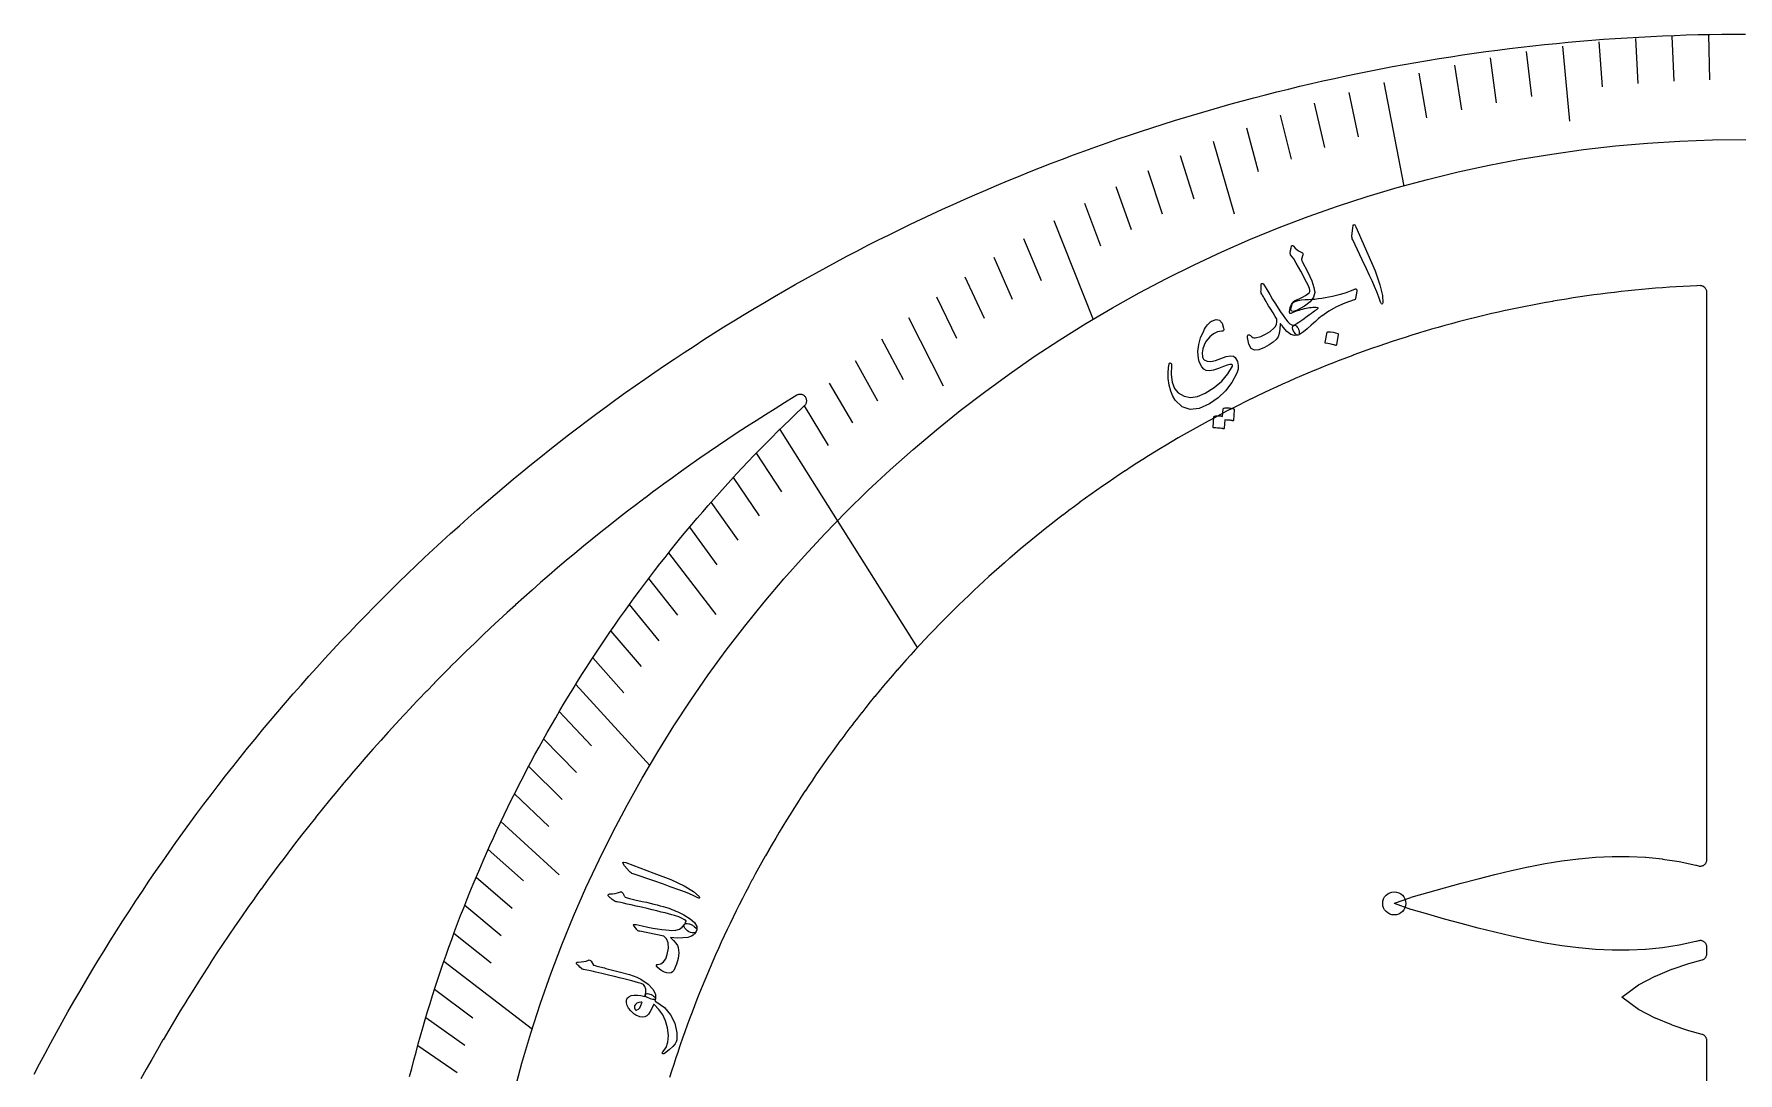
# Model space of a CAD drawing. Header units: millimetres. Extents: x -74 to 74, y -74 to 74.
# Drawn here: x -65.9 to -0.3, y 34.2 to 74.2 of the extents above; entities that cross this region are included whole.
import ezdxf

# ---------------------------------------------------------------- set-up
doc = ezdxf.new("R2010")
doc.units = ezdxf.units.MM
for name, color, linetype in [('CUT_INNER', 6, 'Continuous'), ('CUT_OUTER', 1, 'Continuous'), ('ENGRAVE', 7, 'Continuous'), ('ENGRAVE_FINE', 8, 'Continuous'), ('TEXT', 5, 'Continuous')]:
    doc.layers.add(name, color=color, linetype=linetype)

msp = doc.modelspace()

# ---------------------------------------------------------------- linework, layer by layer
at = {"layer": 'CUT_INNER'}
for points in [[(-1.485, 19.7457), (-1.485, 35.4904), (-1.4863, 35.5154), (-1.49, 35.5402), (-1.4962, 35.5644), (-1.5048, 35.5879), (-1.5157, 35.6105), (-1.5288, 35.6318), (-1.544, 35.6517), (-1.5611, 35.67), (-1.5799, 35.6865), (-1.6003, 35.701), (-1.6221, 35.7134), (-1.6449, 35.7236), (-1.6687, 35.7314), (-2.1755, 35.8708), (-2.1826, 35.873), (-2.8209, 36.0903), (-2.8284, 36.0931), (-3.4659, 36.3569), (-3.4747, 36.3609), (-4.1114, 36.6841), (-4.1159, 36.6866), (-4.1202, 36.6896), (-4.7567, 37.1607), (-4.7612, 37.1643), (-4.7567, 37.168), (-4.1202, 37.6391), (-4.1159, 37.642), (-4.1114, 37.6446), (-3.4747, 37.9678), (-3.4659, 37.9718), (-2.8284, 38.2356), (-2.8209, 38.2384), (-2.1826, 38.4557), (-2.1755, 38.4579), (-1.6687, 38.5972), (-1.6449, 38.6051), (-1.6221, 38.6153), (-1.6003, 38.6277), (-1.5799, 38.6422), (-1.5611, 38.6587), (-1.544, 38.677), (-1.5288, 38.6969), (-1.5157, 38.7182), (-1.5048, 38.7408), (-1.4962, 38.7643), (-1.49, 38.7885), (-1.4863, 38.8133), (-1.485, 38.8383), (-1.485, 39.0915), (-1.4862, 39.1157), (-1.4897, 39.1396), (-1.4955, 39.1631), (-1.5035, 39.1859), (-1.5137, 39.2078), (-1.526, 39.2287), (-1.5402, 39.2482), (-1.5563, 39.2663), (-1.574, 39.2828), (-1.5933, 39.2974), (-1.6138, 39.3102), (-1.6355, 39.3209), (-1.6582, 39.3294), (-1.6815, 39.3357), (-1.7054, 39.3397), (-1.7295, 39.3414), (-1.7537, 39.3408), (-1.7777, 39.3378), (-1.8013, 39.3325), (-1.8976, 39.3061), (-1.9046, 39.3043), (-2.5433, 39.1676), (-2.5502, 39.1663), (-3.189, 39.0666), (-3.1957, 39.0657), (-3.8348, 39.0011), (-3.8413, 39.0007), (-4.4806, 38.9696), (-4.4868, 38.9694), (-5.1265, 38.9699), (-5.1322, 38.9701), (-5.7723, 39), (-5.7776, 39.0004), (-6.4183, 39.0575), (-6.423, 39.0581), (-7.0642, 39.1399), (-7.0683, 39.1405), (-7.7102, 39.2443), (-7.7137, 39.2449), (-8.3561, 39.3678), (-8.3591, 39.3684), (-9.0021, 39.5076), (-9.0044, 39.5081), (-9.648, 39.6606), (-9.6498, 39.661), (-10.2939, 39.824), (-10.2952, 39.8244), (-10.9392, 39.9951), (-11.585, 40.172), (-12.2309, 40.3538), (-12.2321, 40.3542), (-12.8736, 40.5421), (-12.8807, 40.5444), (-13.5168, 40.773), (-13.522, 40.7752), (-13.5168, 40.7774), (-12.8807, 41.006), (-12.8736, 41.0083), (-12.2321, 41.1962), (-12.2309, 41.1966), (-11.5867, 41.3779), (-10.9412, 41.5548), (-10.2952, 41.7261), (-10.2939, 41.7264), (-9.6498, 41.8894), (-9.648, 41.8898), (-9.0044, 42.0423), (-9.0021, 42.0428), (-8.3591, 42.182), (-8.3561, 42.1826), (-7.7137, 42.3055), (-7.7102, 42.3062), (-7.0683, 42.4099), (-7.0642, 42.4105), (-6.423, 42.4924), (-6.4183, 42.4929), (-5.7776, 42.55), (-5.7723, 42.5504), (-5.1322, 42.5804), (-5.1265, 42.5805), (-4.4868, 42.581), (-4.4806, 42.5808), (-3.8413, 42.5498), (-3.8348, 42.5493), (-3.1957, 42.4847), (-3.189, 42.4839), (-2.5502, 42.3841), (-2.5433, 42.3828), (-1.9046, 42.2461), (-1.8976, 42.2444), (-1.8013, 42.2179), (-1.7777, 42.2126), (-1.7537, 42.2096), (-1.7295, 42.209), (-1.7054, 42.2107), (-1.6815, 42.2147), (-1.6582, 42.221), (-1.6355, 42.2296), (-1.6138, 42.2402), (-1.5933, 42.253), (-1.574, 42.2676), (-1.5563, 42.2841), (-1.5402, 42.3022), (-1.526, 42.3217), (-1.5137, 42.3426), (-1.5035, 42.3645), (-1.4955, 42.3873), (-1.4897, 42.4108), (-1.4862, 42.4348), (-1.485, 42.4589), (-1.485, 64.3124), (-1.4863, 64.3375), (-1.49, 64.3624), (-1.4963, 64.3867), (-1.505, 64.4104), (-1.516, 64.433), (-1.5292, 64.4544), (-1.5445, 64.4743), (-1.5618, 64.4927), (-1.5808, 64.5091), (-1.6013, 64.5237), (-1.6232, 64.536), (-1.6463, 64.5461), (-1.6702, 64.5538), (-1.6948, 64.5591), (-1.7198, 64.5619), (-1.745, 64.5622), (-1.8619, 64.5575), (-1.8634, 64.5575), (-2.1278, 64.5453), (-2.1293, 64.5452), (-2.3936, 64.5314), (-2.3951, 64.5313), (-2.6593, 64.5159), (-2.6609, 64.5158), (-2.925, 64.4988), (-2.9265, 64.4987), (-3.1905, 64.48), (-3.192, 64.4799), (-3.4559, 64.4596), (-3.4574, 64.4595), (-3.7211, 64.4376), (-3.7227, 64.4375), (-3.9863, 64.414), (-3.9878, 64.4138), (-4.2512, 64.3887), (-4.2528, 64.3885), (-4.516, 64.3618), (-4.5176, 64.3616), (-4.7807, 64.3333), (-4.7822, 64.3331), (-5.0452, 64.3031), (-5.0467, 64.3029), (-5.3094, 64.2714), (-5.3109, 64.2712), (-5.5735, 64.238), (-5.575, 64.2378), (-5.8374, 64.203), (-5.8389, 64.2027), (-6.101, 64.1663), (-6.1025, 64.1661), (-6.3644, 64.1281), (-6.3659, 64.1279), (-6.6276, 64.0882), (-6.6291, 64.088), (-6.8905, 64.0468), (-6.892, 64.0465), (-7.1532, 64.0037), (-7.1547, 64.0034), (-7.4156, 63.959), (-7.4171, 63.9587), (-7.6777, 63.9127), (-7.6792, 63.9124), (-7.9395, 63.8648), (-7.941, 63.8645), (-8.2011, 63.8152), (-8.2026, 63.8149), (-8.4623, 63.7641), (-8.4638, 63.7638), (-8.7232, 63.7114), (-8.7247, 63.7111), (-8.9838, 63.6571), (-8.9853, 63.6567), (-9.244, 63.6011), (-9.2455, 63.6008), (-9.5039, 63.5436), (-9.5054, 63.5433), (-9.7634, 63.4845), (-9.7649, 63.4842), (-10.0226, 63.4238), (-10.0241, 63.4235), (-10.2814, 63.3615), (-10.2829, 63.3612), (-10.5398, 63.2976), (-10.5412, 63.2973), (-10.7978, 63.2322), (-10.7992, 63.2318), (-11.0554, 63.1651), (-11.0568, 63.1647), (-11.3125, 63.0965), (-11.314, 63.0961), (-11.5693, 63.0263), (-11.5708, 63.0259), (-11.8256, 62.9545), (-11.8271, 62.9541), (-12.0815, 62.8812), (-12.0829, 62.8808), (-12.3369, 62.8063), (-12.3384, 62.8058), (-12.5918, 62.7298), (-12.5933, 62.7293), (-12.8463, 62.6517), (-12.8478, 62.6513), (-13.1003, 62.5721), (-13.1018, 62.5717), (-13.3538, 62.491), (-13.3553, 62.4905), (-13.6068, 62.4083), (-13.6083, 62.4078), (-13.8593, 62.324), (-13.8608, 62.3235), (-14.1113, 62.2382), (-14.1127, 62.2377), (-14.3627, 62.1508), (-14.3641, 62.1503), (-14.6136, 62.0619), (-14.615, 62.0614), (-14.8639, 61.9715), (-14.8654, 61.971), (-15.1137, 61.8795), (-15.1152, 61.879), (-15.3629, 61.786), (-15.3644, 61.7855), (-15.6116, 61.691), (-15.613, 61.6904), (-15.8596, 61.5944), (-15.861, 61.5939), (-16.1071, 61.4964), (-16.1085, 61.4958), (-16.3539, 61.3968), (-16.3553, 61.3962), (-16.6001, 61.2957), (-16.6015, 61.2951), (-16.8457, 61.1931), (-16.8471, 61.1925), (-17.0907, 61.089), (-17.0921, 61.0883), (-17.335, 60.9833), (-17.3364, 60.9827), (-17.5787, 60.8762), (-17.5801, 60.8756), (-17.8217, 60.7676), (-17.8231, 60.767), (-18.0641, 60.6575), (-18.0654, 60.6569), (-18.3057, 60.5459), (-18.3071, 60.5453), (-18.5467, 60.4329), (-18.5481, 60.4322), (-18.787, 60.3183), (-18.7883, 60.3177), (-19.0265, 60.2023), (-19.0279, 60.2017), (-19.2654, 60.0848), (-19.2667, 60.0842), (-19.5035, 59.9659), (-19.5049, 59.9652), (-19.7409, 59.8455), (-19.7422, 59.8448), (-19.9775, 59.7236), (-19.9789, 59.7229), (-20.2134, 59.6003), (-20.2148, 59.5996), (-20.4486, 59.4756), (-20.4499, 59.4749), (-20.6829, 59.3494), (-20.6843, 59.3487), (-20.9165, 59.2218), (-20.9178, 59.221), (-21.1493, 59.0927), (-21.1506, 59.092), (-21.3813, 58.9622), (-21.3826, 58.9615), (-21.6125, 58.8303), (-21.6138, 58.8296), (-21.8429, 58.697), (-21.8442, 58.6962), (-22.0724, 58.5623), (-22.0738, 58.5615), (-22.3012, 58.4261), (-22.3025, 58.4254), (-22.5291, 58.2886), (-22.5304, 58.2878), (-22.7561, 58.1497), (-22.7574, 58.1489), (-22.9823, 58.0094), (-22.9836, 58.0085), (-23.2076, 57.8676), (-23.2089, 57.8668), (-23.432, 57.7246), (-23.4333, 57.7237), (-23.6556, 57.5801), (-23.6569, 57.5793), (-23.8783, 57.4343), (-23.8796, 57.4334), (-24.1, 57.2871), (-24.1013, 57.2862), (-24.3209, 57.1385), (-24.3222, 57.1376), (-24.5409, 56.9886), (-24.5421, 56.9877), (-24.7599, 56.8373), (-24.7611, 56.8365), (-24.978, 56.6848), (-24.9792, 56.6839), (-25.1951, 56.5308), (-25.1964, 56.5299), (-25.4113, 56.3756), (-25.4126, 56.3747), (-25.6266, 56.219), (-25.6278, 56.2181), (-25.8409, 56.0611), (-25.8421, 56.0602), (-26.0542, 55.9019), (-26.0554, 55.9009), (-26.2665, 55.7413), (-26.2677, 55.7404), (-26.4779, 55.5795), (-26.4791, 55.5786), (-26.6882, 55.4164), (-26.6894, 55.4155), (-26.8975, 55.252), (-26.8987, 55.2511), (-27.1059, 55.0863), (-27.1071, 55.0854), (-27.3132, 54.9194), (-27.3144, 54.9184), (-27.5194, 54.7512), (-27.5206, 54.7502), (-27.7247, 54.5817), (-27.7259, 54.5807), (-27.9289, 54.4109), (-27.9301, 54.4099), (-28.132, 54.2389), (-28.1332, 54.2379), (-28.3341, 54.0657), (-28.3353, 54.0647), (-28.5351, 53.8912), (-28.5363, 53.8902), (-28.7351, 53.7155), (-28.7362, 53.7145), (-28.9339, 53.5386), (-28.9351, 53.5376), (-29.1317, 53.3604), (-29.1329, 53.3594), (-29.3284, 53.1811), (-29.3295, 53.1801), (-29.524, 53.0005), (-29.5251, 52.9995), (-29.7184, 52.8188), (-29.7195, 52.8177), (-29.9118, 52.6358), (-29.9129, 52.6348), (-30.104, 52.4517), (-30.1051, 52.4506), (-30.2951, 52.2664), (-30.2962, 52.2653), (-30.485, 52.0799), (-30.4861, 52.0789), (-30.6738, 51.8923), (-30.6749, 51.8912), (-30.8615, 51.7035), (-30.8625, 51.7024), (-31.0479, 51.5136), (-31.049, 51.5125), (-31.2332, 51.3225), (-31.2343, 51.3214), (-31.4174, 51.1303), (-31.4184, 51.1292), (-31.6003, 50.937), (-31.6014, 50.9358), (-31.7821, 50.7425), (-31.7831, 50.7414), (-31.9626, 50.5469), (-31.9637, 50.5458), (-32.142, 50.3503), (-32.143, 50.3491), (-32.3202, 50.1525), (-32.3212, 50.1514), (-32.4971, 49.9536), (-32.4981, 49.9525), (-32.6728, 49.7537), (-32.6738, 49.7525), (-32.8473, 49.5527), (-32.8483, 49.5515), (-33.0205, 49.3506), (-33.0215, 49.3494), (-33.1925, 49.1475), (-33.1935, 49.1463), (-33.3633, 48.9433), (-33.3643, 48.9421), (-33.5328, 48.738), (-33.5337, 48.7369), (-33.701, 48.5318), (-33.702, 48.5306), (-33.868, 48.3245), (-33.8689, 48.3233), (-34.0337, 48.1161), (-34.0346, 48.1149), (-34.1981, 47.9068), (-34.199, 47.9056), (-34.3612, 47.6965), (-34.3621, 47.6953), (-34.523, 47.4851), (-34.5239, 47.4839), (-34.6835, 47.2728), (-34.6845, 47.2716), (-34.8428, 47.0595), (-34.8437, 47.0583), (-35.0007, 46.8452), (-35.0016, 46.844), (-35.1573, 46.63), (-35.1582, 46.6288), (-35.3125, 46.4138), (-35.3134, 46.4125), (-35.4665, 46.1966), (-35.4673, 46.1954), (-35.6191, 45.9786), (-35.6199, 45.9773), (-35.7703, 45.7595), (-35.7712, 45.7583), (-35.9202, 45.5396), (-35.9211, 45.5383), (-36.0688, 45.3187), (-36.0697, 45.3175), (-36.216, 45.097), (-36.2168, 45.0957), (-36.3618, 44.8743), (-36.3627, 44.873), (-36.5063, 44.6507), (-36.5071, 44.6495), (-36.6494, 44.4263), (-36.6502, 44.425), (-36.7911, 44.201), (-36.7919, 44.1997), (-36.9315, 43.9748), (-36.9323, 43.9735), (-37.0704, 43.7478), (-37.0712, 43.7465), (-37.2079, 43.5199), (-37.2087, 43.5186), (-37.3441, 43.2912), (-37.3449, 43.2898), (-37.4788, 43.0616), (-37.4796, 43.0603), (-37.6122, 42.8312), (-37.6129, 42.8299), (-37.7441, 42.6), (-37.7448, 42.5987), (-37.8746, 42.368), (-37.8753, 42.3667), (-38.0036, 42.1353), (-38.0044, 42.1339), (-38.1313, 41.9017), (-38.132, 41.9003), (-38.2575, 41.6673), (-38.2582, 41.666), (-38.3822, 41.4322), (-38.3829, 41.4308), (-38.5055, 41.1963), (-38.5062, 41.1949), (-38.6274, 40.9597), (-38.6281, 40.9583), (-38.7478, 40.7223), (-38.7485, 40.7209), (-38.8668, 40.4842), (-38.8674, 40.4828), (-38.9842, 40.2453), (-38.9849, 40.2439), (-39.1003, 40.0057), (-39.1009, 40.0044), (-39.2148, 39.7655), (-39.2155, 39.7641), (-39.3279, 39.5245), (-39.3285, 39.5231), (-39.4395, 39.2829), (-39.4401, 39.2815), (-39.5496, 39.0405), (-39.5502, 39.0391), (-39.6582, 38.7975), (-39.6588, 38.7961), (-39.7653, 38.5538), (-39.7659, 38.5524), (-39.8709, 38.3095), (-39.8715, 38.3081), (-39.9751, 38.0646), (-39.9757, 38.0631), (-40.0777, 37.819), (-40.0783, 37.8175), (-40.1788, 37.5727), (-40.1794, 37.5713), (-40.2784, 37.3259), (-40.279, 37.3245), (-40.3765, 37.0784), (-40.377, 37.077), (-40.473, 36.8304), (-40.4736, 36.829), (-40.5681, 36.5818), (-40.5686, 36.5803), (-40.6616, 36.3326), (-40.6621, 36.3311), (-40.7536, 36.0828), (-40.7541, 36.0813), (-40.844, 35.8324), (-40.8445, 35.831), (-40.9329, 35.5816), (-40.9334, 35.5801), (-41.0203, 35.3301), (-41.0208, 35.3287), (-41.1061, 35.0782), (-41.1066, 35.0767), (-41.1904, 34.8257), (-41.1909, 34.8242), (-41.2731, 34.5727), (-41.2736, 34.5712), (-41.3543, 34.3192), (-41.3547, 34.3177), (-41.4339, 34.0652)], [(-51.4435, 34.1025), (-51.3634, 34.4179), (-51.2815, 34.7329), (-51.1976, 35.0473), (-51.1117, 35.3611), (-51.024, 35.6745), (-50.9343, 35.9873), (-50.8427, 36.2995), (-50.7492, 36.6112), (-50.6538, 36.9223), (-50.5565, 37.2328), (-50.4573, 37.5427), (-50.3562, 37.852), (-50.2532, 38.1607), (-50.1483, 38.4687), (-50.0415, 38.7761), (-49.9328, 39.0828), (-49.8222, 39.3889), (-49.7098, 39.6942), (-49.5955, 39.9989), (-49.4793, 40.3029), (-49.3613, 40.6061), (-49.2414, 40.9086), (-49.1196, 41.2104), (-48.996, 41.5114), (-48.8706, 41.8116), (-48.7433, 42.1111), (-48.6142, 42.4098), (-48.4832, 42.7077), (-48.3504, 43.0048), (-48.2158, 43.3011), (-48.0794, 43.5965), (-47.9412, 43.8911), (-47.8012, 44.1848), (-47.6594, 44.4777), (-47.5157, 44.7697), (-47.3703, 45.0608), (-47.2231, 45.351), (-47.0742, 45.6403), (-46.9234, 45.9287), (-46.7709, 46.2161), (-46.6167, 46.5026), (-46.4606, 46.7882), (-46.3029, 47.0728), (-46.1433, 47.3564), (-45.9821, 47.6391), (-45.8191, 47.9207), (-45.6544, 48.2013), (-45.488, 48.481), (-45.3198, 48.7595), (-45.15, 49.0371), (-44.9784, 49.3136), (-44.8052, 49.5891), (-44.6303, 49.8635), (-44.4536, 50.1368), (-44.2754, 50.409), (-44.0954, 50.6801), (-43.9138, 50.9501), (-43.7305, 51.219), (-43.5456, 51.4868), (-43.3591, 51.7534), (-43.1709, 52.0189), (-42.9811, 52.2832), (-42.7897, 52.5463), (-42.5966, 52.8083), (-42.402, 53.069), (-42.2058, 53.3286), (-42.0079, 53.587), (-41.8085, 53.8441), (-41.6075, 54.1), (-41.405, 54.3547), (-41.2009, 54.6082), (-40.9952, 54.8603), (-40.788, 55.1112), (-40.5793, 55.3609), (-40.369, 55.6092), (-40.1572, 55.8563), (-39.9439, 56.102), (-39.7291, 56.3465), (-39.5129, 56.5896), (-39.2951, 56.8314), (-39.0758, 57.0718), (-38.8551, 57.3109), (-38.6329, 57.5486), (-38.4092, 57.785), (-38.1841, 58.02), (-37.9576, 58.2536), (-37.7296, 58.4858), (-37.5002, 58.7166), (-37.2694, 58.946), (-37.0372, 59.1739), (-36.8037, 59.4005), (-36.5687, 59.6256), (-36.3323, 59.8492), (-36.2309, 59.9441), (-36.2139, 59.9616), (-36.1987, 59.9807), (-36.1854, 60.0012), (-36.1742, 60.0229), (-36.1651, 60.0456), (-36.1583, 60.0691), (-36.1539, 60.0931), (-36.1518, 60.1174), (-36.1521, 60.1419), (-36.1547, 60.1662), (-36.1598, 60.1901), (-36.1671, 60.2134), (-36.1767, 60.2358), (-36.1884, 60.2573), (-36.2022, 60.2775), (-36.2178, 60.2962), (-36.2353, 60.3133), (-36.2543, 60.3287), (-36.2747, 60.3421), (-36.2963, 60.3534), (-36.319, 60.3626), (-36.3424, 60.3696), (-36.3664, 60.3742), (-36.3907, 60.3765), (-36.4151, 60.3763), (-36.4394, 60.3738), (-36.4634, 60.3689), (-36.4867, 60.3617), (-36.5093, 60.3523), (-36.5308, 60.3407), (-36.6334, 60.2788), (-36.6347, 60.278), (-37.0026, 60.0529), (-37.0039, 60.0521), (-37.3704, 59.8247), (-37.3717, 59.8239), (-37.7367, 59.5943), (-37.738, 59.5934), (-38.1017, 59.3616), (-38.103, 59.3608), (-38.4652, 59.1267), (-38.4665, 59.1259), (-38.8273, 58.8896), (-38.8286, 58.8887), (-39.1879, 58.6502), (-39.1892, 58.6494), (-39.547, 58.4087), (-39.5483, 58.4078), (-39.9047, 58.1649), (-39.9059, 58.164), (-40.2608, 57.919), (-40.2621, 57.9181), (-40.6154, 57.6708), (-40.6167, 57.6699), (-40.9685, 57.4205), (-40.9698, 57.4196), (-41.3201, 57.1681), (-41.3213, 57.1672), (-41.6701, 56.9135), (-41.6713, 56.9126), (-42.0185, 56.6567), (-42.0198, 56.6558), (-42.3654, 56.3978), (-42.3666, 56.3969), (-42.7106, 56.1368), (-42.7118, 56.1359), (-43.0543, 55.8737), (-43.0555, 55.8727), (-43.3963, 55.6085), (-43.3975, 55.6075), (-43.7367, 55.3411), (-43.7379, 55.3402), (-44.0754, 55.0717), (-44.0766, 55.0708), (-44.4125, 54.8003), (-44.4137, 54.7993), (-44.7479, 54.5267), (-44.7491, 54.5257), (-45.0816, 54.2511), (-45.0828, 54.2501), (-45.4137, 53.9735), (-45.4149, 53.9725), (-45.744, 53.6938), (-45.7452, 53.6928), (-46.0726, 53.4121), (-46.0738, 53.4111), (-46.3995, 53.1284), (-46.4006, 53.1274), (-46.7246, 52.8427), (-46.7257, 52.8417), (-47.0479, 52.555), (-47.0491, 52.554), (-47.3695, 52.2654), (-47.3707, 52.2643), (-47.6893, 51.9737), (-47.6905, 51.9727), (-48.0073, 51.6801), (-48.0085, 51.6791), (-48.3235, 51.3846), (-48.3246, 51.3835), (-48.6379, 51.0871), (-48.639, 51.086), (-48.9505, 50.7877), (-48.9516, 50.7866), (-49.2612, 50.4864), (-49.2623, 50.4853), (-49.57, 50.1832), (-49.5711, 50.1821), (-49.877, 49.8781), (-49.8781, 49.877), (-50.1821, 49.5711), (-50.1832, 49.57), (-50.4853, 49.2623), (-50.4864, 49.2612), (-50.7866, 48.9516), (-50.7877, 48.9505), (-51.086, 48.639), (-51.0871, 48.6379), (-51.3835, 48.3246), (-51.3846, 48.3235), (-51.6791, 48.0085), (-51.6801, 48.0073), (-51.9727, 47.6905), (-51.9737, 47.6893), (-52.2643, 47.3707), (-52.2654, 47.3695), (-52.554, 47.0491), (-52.555, 47.0479), (-52.8417, 46.7257), (-52.8427, 46.7246), (-53.1274, 46.4006), (-53.1284, 46.3995), (-53.4111, 46.0738), (-53.4121, 46.0726), (-53.6928, 45.7452), (-53.6938, 45.744), (-53.9725, 45.4149), (-53.9735, 45.4137), (-54.2501, 45.0828), (-54.2511, 45.0816), (-54.5257, 44.7491), (-54.5267, 44.7479), (-54.7993, 44.4137), (-54.8003, 44.4125), (-55.0708, 44.0766), (-55.0717, 44.0754), (-55.3402, 43.7379), (-55.3411, 43.7367), (-55.6075, 43.3975), (-55.6085, 43.3963), (-55.8727, 43.0555), (-55.8737, 43.0543), (-56.1359, 42.7118), (-56.1368, 42.7106), (-56.3969, 42.3666), (-56.3978, 42.3654), (-56.6558, 42.0198), (-56.6567, 42.0185), (-56.9126, 41.6713), (-56.9135, 41.6701), (-57.1672, 41.3213), (-57.1681, 41.3201), (-57.4196, 40.9698), (-57.4205, 40.9685), (-57.6699, 40.6167), (-57.6708, 40.6154), (-57.9181, 40.2621), (-57.919, 40.2608), (-58.164, 39.9059), (-58.1649, 39.9047), (-58.4078, 39.5483), (-58.4087, 39.547), (-58.6494, 39.1892), (-58.6502, 39.1879), (-58.8887, 38.8286), (-58.8896, 38.8273), (-59.1259, 38.4665), (-59.1267, 38.4652), (-59.3608, 38.103), (-59.3616, 38.1017), (-59.5934, 37.738), (-59.5943, 37.7367), (-59.8239, 37.3717), (-59.8247, 37.3704), (-60.0521, 37.0039), (-60.0529, 37.0026), (-60.278, 36.6347), (-60.2788, 36.6334), (-60.5016, 36.2642), (-60.5024, 36.2629), (-60.723, 35.8923), (-60.7238, 35.8909), (-60.9421, 35.519), (-60.9429, 35.5177), (-61.1589, 35.1444), (-61.1597, 35.1431), (-61.3734, 34.7685), (-61.3741, 34.7671), (-61.5856, 34.3912), (-61.5863, 34.3899), (-61.7954, 34.0127)]]:
    msp.add_lwpolyline(points, dxfattribs=at)
at = {"layer": 'CUT_OUTER'}
msp.add_lwpolyline([(-65.9076, 34.1943), (-65.6965, 34.5981), (-65.483, 35.0005), (-65.267, 35.4017), (-65.0486, 35.8015), (-64.8277, 36.1999), (-64.6043, 36.597), (-64.3786, 36.9927), (-64.1504, 37.3871), (-63.9198, 37.78), (-63.6867, 38.1715), (-63.4513, 38.5615), (-63.2135, 38.9501), (-62.9733, 39.3373), (-62.7308, 39.7229), (-62.4859, 40.1071), (-62.2386, 40.4897), (-61.989, 40.8709), (-61.737, 41.2505), (-61.4828, 41.6285), (-61.2262, 42.005), (-60.9673, 42.3798), (-60.7061, 42.7531), (-60.4426, 43.1248), (-60.1769, 43.4949), (-59.9089, 43.8633), (-59.6386, 44.2301), (-59.3661, 44.5952), (-59.0914, 44.9586), (-58.8144, 45.3203), (-58.5352, 45.6803), (-58.2538, 46.0386), (-57.9702, 46.3952), (-57.6844, 46.75), (-57.3965, 47.1031), (-57.1064, 47.4544), (-56.8142, 47.8039), (-56.5198, 48.1516), (-56.2233, 48.4975), (-55.9246, 48.8416), (-55.6239, 49.1838), (-55.321, 49.5242), (-55.0161, 49.8627), (-54.7091, 50.1993), (-54.4001, 50.5341), (-54.089, 50.8669), (-53.7759, 51.1978), (-53.4607, 51.5268), (-53.1435, 51.8539), (-52.8244, 52.179), (-52.5032, 52.5021), (-52.1801, 52.8233), (-51.855, 53.1425), (-51.5279, 53.4597), (-51.1989, 53.7748), (-50.868, 54.088), (-50.5352, 54.3991), (-50.2004, 54.7081), (-49.8638, 55.0151), (-49.5253, 55.32), (-49.1849, 55.6229), (-48.8427, 55.9236), (-48.4987, 56.2223), (-48.1528, 56.5188), (-47.8051, 56.8132), (-47.4556, 57.1054), (-47.1043, 57.3955), (-46.7512, 57.6835), (-46.3964, 57.9693), (-46.0398, 58.2529), (-45.6815, 58.5343), (-45.3215, 58.8134), (-44.9598, 59.0904), (-44.5964, 59.3652), (-44.2313, 59.6377), (-43.8645, 59.908), (-43.4961, 60.176), (-43.1261, 60.4418), (-42.7544, 60.7052), (-42.3811, 60.9664), (-42.0062, 61.2253), (-41.6298, 61.4819), (-41.2517, 61.7362), (-40.8721, 61.9881), (-40.491, 62.2378), (-40.1084, 62.485), (-39.7242, 62.73), (-39.3386, 62.9725), (-38.9514, 63.2127), (-38.5628, 63.4505), (-38.1728, 63.686), (-37.7813, 63.919), (-37.3884, 64.1496), (-36.9941, 64.3778), (-36.5984, 64.6036), (-36.2013, 64.8269), (-35.8028, 65.0478), (-35.403, 65.2663), (-35.0019, 65.4823), (-34.5994, 65.6958), (-34.1957, 65.9069), (-33.7906, 66.1155), (-33.3843, 66.3216), (-32.9768, 66.5252), (-32.5679, 66.7262), (-32.1579, 66.9248), (-31.7467, 67.1209), (-31.3342, 67.3144), (-30.9206, 67.5054), (-30.5058, 67.6939), (-30.0899, 67.8798), (-29.6728, 68.0631), (-29.2546, 68.2439), (-28.8353, 68.4221), (-28.415, 68.5978), (-27.9935, 68.7708), (-27.571, 68.9413), (-27.1475, 69.1092), (-26.7229, 69.2744), (-26.2974, 69.4371), (-25.8708, 69.5972), (-25.4433, 69.7546), (-25.0148, 69.9094), (-24.5854, 70.0616), (-24.155, 70.2111), (-23.7237, 70.358), (-23.2916, 70.5022), (-22.8586, 70.6438), (-22.4247, 70.7827), (-21.9899, 70.919), (-21.5544, 71.0526), (-21.118, 71.1835), (-20.6808, 71.3118), (-20.2429, 71.4373), (-19.8042, 71.5602), (-19.3647, 71.6803), (-18.9245, 71.7978), (-18.4836, 71.9126), (-18.042, 72.0246), (-17.5997, 72.134), (-17.1568, 72.2406), (-16.7132, 72.3445), (-16.269, 72.4457), (-15.8242, 72.5442), (-15.3788, 72.6399), (-14.9328, 72.7329), (-14.4862, 72.8232), (-14.0391, 72.9107), (-13.5915, 72.9954), (-13.1433, 73.0775), (-12.6947, 73.1567), (-12.2456, 73.2332), (-11.796, 73.307), (-11.3459, 73.378), (-10.8955, 73.4462), (-10.4446, 73.5117), (-9.9934, 73.5744), (-9.5417, 73.6343), (-9.0898, 73.6915), (-8.6374, 73.7459), (-8.1848, 73.7975), (-7.7318, 73.8463), (-7.2785, 73.8924), (-6.825, 73.9357), (-6.3712, 73.9761), (-5.9172, 74.0138), (-5.4629, 74.0488), (-5.0085, 74.0809), (-4.5538, 74.1102), (-4.099, 74.1368), (-3.644, 74.1605), (-3.1889, 74.1815), (-2.7337, 74.1997), (-2.2784, 74.215), (-1.8229, 74.2276), (-1.7127, 74.23), (-1.3667, 74.2374), (-0.9112, 74.2444), (-0.4556, 74.2486), (0, 74.25)], dxfattribs=at)
at = {"layer": 'ENGRAVE'}
for points in [[(-13.9273, 72.3886), (-13.159, 68.3952)], [(-26.638, 67.0745), (-25.1236, 63.2614)], [(-37.1858, 59.0284), (-31.8915, 50.6243)], [(-45.0479, 49.2021), (-42.1952, 46.0863)], [(-50.122, 38.5447), (-46.7176, 35.9267)]]:
    msp.add_lwpolyline(points, dxfattribs=at)
for centre, radius in [((0, 21.2174), 48.9785), ((-13.5228, 40.7752), 0.4455)]:
    msp.add_circle(centre, radius, dxfattribs=at)
at = {"layer": 'ENGRAVE_FINE'}
for points in [[(-2.8263, 74.1746), (-2.7601, 72.4382)], [(-1.4138, 74.2312), (-1.3807, 72.494)], [(-8.4377, 73.5745), (-8.2395, 71.8465)], [(-7.0432, 73.7802), (-6.7678, 70.8954)], [(-5.6423, 73.949), (-5.51, 72.2158)], [(-4.2362, 74.0805), (-4.137, 72.3455)], [(-11.2026, 73.0533), (-10.9388, 71.3326)], [(-9.8246, 73.332), (-9.5935, 71.6074)], [(-12.5706, 72.7386), (-12.274, 71.0224)], [(-16.6023, 71.5842), (-16.2081, 69.8845)], [(-15.2716, 72.0036), (-14.9098, 70.2978)], [(-17.9185, 71.1312), (-17.492, 69.438)], [(-19.219, 70.645), (-18.7602, 68.9588)], [(-21.7688, 69.5762), (-21.2461, 67.9057)], [(-20.5027, 70.1264), (-19.6847, 67.3283)], [(-23.0163, 68.9951), (-22.4618, 67.3331)], [(-24.2442, 68.3839), (-23.6582, 66.731)], [(-25.4517, 67.7434), (-24.8343, 66.1001)], [(-27.8022, 66.3781), (-27.1226, 64.7554)], [(-28.9438, 65.6551), (-28.2333, 64.0435)], [(-30.062, 64.9065), (-29.3209, 63.3064)], [(-31.1561, 64.1331), (-30.3846, 62.545)], [(-32.2255, 63.3359), (-30.8889, 60.7089)], [(-33.2698, 62.516), (-32.4382, 60.9534)], [(-34.2884, 61.6743), (-33.4272, 60.1252)], [(-35.2809, 60.8118), (-34.3902, 59.2766)], [(-36.2468, 59.9295), (-35.327, 58.4087)], [(-38.0976, 58.1095), (-37.1204, 56.6189)], [(-38.982, 57.1738), (-37.9764, 55.699)], [(-39.8386, 56.2223), (-38.8051, 54.7638)], [(-40.6673, 55.2561), (-39.6061, 53.8142)], [(-41.4679, 54.276), (-39.6523, 51.8996)], [(-42.2404, 53.2831), (-41.1248, 51.8759)], [(-42.9846, 52.2783), (-41.8424, 50.8891)], [(-43.7006, 51.2626), (-42.532, 49.8918)], [(-44.3884, 50.2369), (-43.1938, 48.8849)], [(-45.6793, 48.1592), (-44.4338, 46.8461)], [(-46.2827, 47.1089), (-45.0123, 45.8159)], [(-46.8581, 46.0523), (-45.5632, 44.7797)], [(-47.4058, 44.9901), (-46.0869, 43.7384)], [(-47.926, 43.9232), (-45.6856, 41.8699)], [(-48.4189, 42.8523), (-47.0529, 41.6434)], [(-48.8846, 41.7783), (-47.4957, 40.5913)], [(-49.3235, 40.7019), (-47.9122, 39.5372)], [(-49.7359, 39.6238), (-48.3025, 38.4818)], [(-50.4823, 37.4654), (-49.0061, 36.3699)], [(-50.8169, 36.3865), (-49.32, 35.3147)], [(-51.1262, 35.3086), (-49.6091, 34.2608)]]:
    msp.add_lwpolyline(points, dxfattribs=at)
at = {"layer": 'TEXT'}
for points in [[(-15.1221, 66.7789), (-15.1048, 66.8757), (-15.0784, 66.9164), (-15.0433, 66.9009), (-14.9994, 66.8293), (-14.5373, 65.7765), (-14.2581, 65.1288), (-14.0713, 64.5996), (-13.975, 64.1895), (-13.9681, 63.8988), (-13.9755, 63.8725), (-13.9844, 63.8566), (-13.995, 63.8513), (-14.0073, 63.8565), (-14.0192, 63.867), (-14.0302, 63.8821), (-14.0403, 63.9019), (-14.0495, 63.9262), (-14.1127, 64.1183), (-14.1886, 64.3193), (-14.2772, 64.5289), (-14.3787, 64.7471), (-14.4041, 64.8045), (-14.4747, 64.9589), (-14.5905, 65.2102), (-14.7521, 65.5582), (-15.1204, 66.3265), (-15.137, 66.3684), (-15.1478, 66.4084), (-15.153, 66.4468), (-15.1524, 66.4833)], [(-16.7843, 64.454), (-16.8427, 64.5754), (-16.9057, 64.7025), (-16.9732, 64.8354), (-17.0453, 64.9739), (-17.1225, 65.1187), (-17.2053, 65.27), (-17.2938, 65.4278), (-17.388, 65.5922), (-17.5124, 65.7491), (-17.5222, 65.7722), (-17.5281, 65.7956), (-17.5301, 65.8193), (-17.5284, 65.8432), (-17.5266, 65.8558), (-17.5235, 65.8727), (-17.5191, 65.8938), (-17.5135, 65.9193), (-17.5069, 65.9491), (-17.4998, 65.9835), (-17.4921, 66.0226), (-17.4839, 66.0662), (-17.4807, 66.0806), (-17.4744, 66.0925), (-17.4651, 66.1017), (-17.4529, 66.1084), (-17.4414, 66.1103), (-17.43, 66.1072), (-17.4186, 66.0991), (-17.4073, 66.086), (-17.3426, 66.0124), (-17.2665, 65.9464), (-17.1791, 65.8878), (-17.0803, 65.8366), (-17.0546, 65.8214), (-17.0397, 65.8021), (-17.0356, 65.7787), (-17.0424, 65.7511), (-17.0891, 65.5881), (-17.0908, 65.5696), (-17.0877, 65.5473), (-17.0799, 65.5212), (-17.0674, 65.4913), (-16.8532, 65.0839), (-16.7021, 64.7486), (-16.6132, 64.4857), (-16.5862, 64.2953), (-16.6318, 64.1146), (-16.7631, 63.9396), (-16.9796, 63.7695), (-17.281, 63.6029), (-17.401, 63.5614), (-17.474, 63.5743), (-17.5, 63.6419), (-17.4787, 63.7643), (-17.4732, 63.7815), (-17.4679, 63.7983), (-17.4628, 63.8148), (-17.4578, 63.8309), (-17.4529, 63.8466), (-17.4482, 63.8619), (-17.4437, 63.8769), (-17.4393, 63.8914), (-17.426, 63.9211), (-17.4059, 63.9467), (-17.379, 63.968), (-17.3453, 63.9852), (-17.1905, 64.0533), (-17.0562, 64.1189), (-16.9424, 64.1821), (-16.8492, 64.2432), (-16.8002, 64.2872), (-16.773, 64.3369), (-16.7677, 64.3925), (-16.7843, 64.454)], [(-17.3877, 63.0438), (-17.3505, 63.0416), (-17.3161, 63.028), (-17.2846, 63.0032), (-17.2559, 62.967), (-17.2272, 62.9195), (-17.2053, 62.8717), (-17.1901, 62.8236), (-17.1816, 62.7753), (-17.1806, 62.7315), (-17.1877, 62.697), (-17.2029, 62.6717), (-17.2264, 62.6557), (-17.3679, 62.6386), (-17.5109, 62.6846), (-17.6555, 62.7936), (-17.8019, 62.9657), (-17.8245, 62.9965), (-17.8441, 63.0232), (-17.8606, 63.0458), (-17.8742, 63.0643), (-17.8848, 63.0787), (-17.8923, 63.089), (-17.8969, 63.0951), (-17.8984, 63.0972), (-17.9102, 63.1071), (-17.9181, 63.1078), (-17.9221, 63.0994), (-17.9222, 63.0819), (-17.924, 62.8861), (-17.9489, 62.7221), (-17.9971, 62.5898), (-18.0687, 62.4892), (-18.1894, 62.3825), (-18.3414, 62.2818), (-18.5245, 62.1867), (-18.7389, 62.0968), (-18.9004, 62.0761), (-19.0271, 62.1476), (-19.1191, 62.3119), (-19.1756, 62.5692), (-19.1767, 62.6027), (-19.1718, 62.6301), (-19.1607, 62.6513), (-19.1436, 62.6663), (-19.1232, 62.6735), (-19.1022, 62.6713), (-19.0808, 62.6596), (-19.0589, 62.6385), (-19.0123, 62.5934), (-18.9671, 62.5638), (-18.9232, 62.5495), (-18.8807, 62.5507), (-18.6668, 62.6105), (-18.4753, 62.6925), (-18.3057, 62.797), (-18.1578, 62.9242), (-18.1005, 62.9956), (-18.0623, 63.0751), (-18.0433, 63.1627), (-18.0435, 63.2586), (-18.0621, 63.296), (-18.1113, 63.3807), (-18.1909, 63.5126), (-18.3014, 63.6917), (-18.3598, 63.7878), (-18.4125, 63.8746), (-18.4592, 63.9522), (-18.5001, 64.0205), (-18.5351, 64.079), (-18.5643, 64.127), (-18.5876, 64.1644), (-18.6052, 64.1913), (-18.6285, 64.234), (-18.6446, 64.2735), (-18.6535, 64.3097), (-18.655, 64.3428), (-18.6532, 64.3854), (-18.6514, 64.4251), (-18.6496, 64.462), (-18.6479, 64.4959), (-18.6465, 64.5269), (-18.6457, 64.5547), (-18.6455, 64.5794), (-18.6459, 64.601), (-18.6445, 64.6191), (-18.6388, 64.6333), (-18.6288, 64.6436), (-18.6145, 64.6501), (-18.5962, 64.651), (-18.5804, 64.6469), (-18.567, 64.638), (-18.5562, 64.6242), (-18.4354, 64.416), (-18.319, 64.2196), (-18.2069, 64.0349), (-18.0992, 63.862), (-17.9961, 63.7007), (-17.8978, 63.551), (-17.8043, 63.4129), (-17.7156, 63.2863), (-17.6248, 63.1716), (-17.5399, 63.0929), (-17.4609, 63.0503), (-17.3877, 63.0438)], [(-16.9471, 64.029), (-16.8266, 64.0308), (-16.703, 64.0371), (-16.5764, 64.0481), (-16.4468, 64.0637), (-16.3145, 64.0833), (-16.18, 64.1065), (-16.0432, 64.1332), (-15.9041, 64.1635), (-15.6376, 64.2267), (-15.405, 64.2917), (-15.2061, 64.3589), (-15.041, 64.4288), (-15.0228, 64.4351), (-15.0064, 64.4359), (-14.9917, 64.4311), (-14.9789, 64.4207), (-14.9687, 64.4066), (-14.9623, 64.3906), (-14.9595, 64.3728), (-14.9603, 64.353), (-15.0106, 64.0733), (-15.0168, 64.0501), (-15.0293, 64.0321), (-15.0478, 64.0194), (-15.0725, 64.012), (-15.4229, 63.8938), (-15.7476, 63.7508), (-16.046, 63.5835), (-16.3178, 63.3926), (-16.3327, 63.3816), (-16.3577, 63.3615), (-16.3927, 63.3321), (-16.4376, 63.2934), (-16.4925, 63.2454), (-16.5572, 63.1881), (-16.6318, 63.1214), (-16.716, 63.0453), (-16.8796, 62.9002), (-17.0189, 62.7867), (-17.1343, 62.7052), (-17.2264, 62.6557), (-17.2545, 62.6547), (-17.2882, 62.6729), (-17.3274, 62.7103), (-17.3722, 62.7669), (-17.426, 62.8665), (-17.4459, 62.9462), (-17.4317, 63.0059), (-17.3834, 63.0456), (-17.3029, 63.0891), (-17.1917, 63.1601), (-17.0496, 63.2584), (-16.8762, 63.3836), (-16.7886, 63.447), (-16.7118, 63.5024), (-16.6458, 63.5499), (-16.5908, 63.5896), (-16.5469, 63.6213), (-16.5145, 63.645), (-16.4937, 63.6608), (-16.4844, 63.6686), (-16.4811, 63.6722), (-16.4783, 63.6754), (-16.4759, 63.678), (-16.4739, 63.6802), (-16.4721, 63.682), (-16.4702, 63.6835), (-16.4682, 63.6848), (-16.4661, 63.6857), (-16.4554, 63.6974), (-16.4527, 63.706), (-16.4582, 63.7113), (-16.4719, 63.7136), (-16.5299, 63.7175), (-16.5899, 63.7184), (-16.6519, 63.7162), (-16.7159, 63.711), (-16.782, 63.703), (-16.8503, 63.6925), (-16.9207, 63.6794), (-16.9933, 63.6638), (-17.0641, 63.647), (-17.1334, 63.6288), (-17.2012, 63.6092), (-17.2675, 63.5883), (-17.3317, 63.5658), (-17.393, 63.5419), (-17.4516, 63.5166), (-17.5073, 63.4897), (-17.5229, 63.4855), (-17.5353, 63.487), (-17.5443, 63.4943), (-17.5501, 63.5074), (-17.5525, 63.5339), (-17.5531, 63.5605), (-17.5518, 63.5873), (-17.5487, 63.6141), (-17.5442, 63.6416), (-17.5388, 63.67), (-17.5326, 63.6994), (-17.5255, 63.7299), (-17.5069, 63.7896), (-17.484, 63.8391), (-17.4568, 63.8783), (-17.4254, 63.9072), (-17.3367, 63.9578), (-17.2274, 63.9951), (-17.0974, 64.0189), (-16.9471, 64.029)], [(-20.1697, 62.8058), (-20.3292, 62.7843), (-20.4833, 62.7109), (-20.6313, 62.5856), (-20.7727, 62.4086), (-20.848, 62.269), (-20.8955, 62.1236), (-20.9152, 61.9726), (-20.9071, 61.8159), (-20.8997, 61.7875), (-20.8866, 61.7608), (-20.8678, 61.7356), (-20.8433, 61.7122), (-20.7321, 61.657), (-20.5879, 61.6461), (-20.4106, 61.6791), (-20.1998, 61.7553), (-19.9925, 61.8316), (-19.8305, 61.8632), (-19.7141, 61.8507), (-19.6434, 61.7945), (-19.5652, 61.6429), (-19.5286, 61.492), (-19.5333, 61.3417), (-19.5789, 61.1921), (-19.7762, 60.8298), (-20.0169, 60.5126), (-20.3021, 60.2394), (-20.6326, 60.0091), (-21.0319, 59.83), (-21.3843, 59.7922), (-21.6923, 59.8972), (-21.9564, 60.1465), (-22.0554, 60.3092), (-22.1334, 60.5025), (-22.19, 60.7266), (-22.2245, 60.9816), (-22.2281, 61.0558), (-22.2297, 61.1284), (-22.2294, 61.1994), (-22.227, 61.2689), (-22.2225, 61.3371), (-22.2158, 61.4045), (-22.2069, 61.4712), (-22.1958, 61.537), (-22.1866, 61.5666), (-22.1733, 61.5839), (-22.1559, 61.5889), (-22.1344, 61.5814), (-22.1168, 61.567), (-22.1049, 61.5496), (-22.0986, 61.529), (-22.098, 61.5054), (-22.1171, 61.1416), (-22.0805, 60.8426), (-21.9901, 60.6083), (-21.8472, 60.438), (-21.6181, 60.3021), (-21.3679, 60.2545), (-21.0959, 60.2947), (-20.801, 60.4221), (-20.4533, 60.6424), (-20.1638, 60.8885), (-19.9321, 61.1618), (-19.7577, 61.4634), (-19.7492, 61.4857), (-19.7505, 61.5033), (-19.7616, 61.5161), (-19.7824, 61.5241), (-19.8511, 61.5242), (-19.9584, 61.4998), (-20.1041, 61.4508), (-20.2882, 61.3766), (-20.4791, 61.3078), (-20.6375, 61.2797), (-20.7637, 61.2926), (-20.8579, 61.347), (-20.9317, 61.4301), (-20.9905, 61.5268), (-21.0343, 61.6373), (-21.0629, 61.7616), (-21.0818, 62.025), (-21.0546, 62.2901), (-20.9809, 62.5568), (-20.8601, 62.8247), (-20.8252, 62.8911), (-20.7892, 62.9515), (-20.7521, 63.0058), (-20.7138, 63.0541), (-20.6749, 63.0964), (-20.6358, 63.133), (-20.5964, 63.1637), (-20.5568, 63.1887), (-20.386, 63.2534), (-20.2518, 63.2317), (-20.1545, 63.1241), (-20.0936, 62.9308), (-20.0899, 62.8726), (-20.1013, 62.8325), (-20.1279, 62.8102), (-20.1697, 62.8058)], [(-16.0997, 62.7658), (-16.0965, 62.7733), (-16.0903, 62.7795), (-16.0812, 62.7843), (-16.0691, 62.7877), (-15.9734, 62.7852), (-15.8796, 62.773), (-15.7878, 62.7511), (-15.6979, 62.7196), (-15.688, 62.7134), (-15.6818, 62.7057), (-15.6793, 62.6967), (-15.6805, 62.6863), (-15.7522, 62.2791), (-15.7565, 62.2684), (-15.7652, 62.2629), (-15.7783, 62.2625), (-15.7957, 62.2674), (-15.8109, 62.2716), (-15.8345, 62.2775), (-15.8667, 62.2851), (-15.9073, 62.2944), (-15.9571, 62.3052), (-16.0164, 62.3172), (-16.0853, 62.3304), (-16.1639, 62.3447), (-16.1749, 62.3479), (-16.1816, 62.3528), (-16.1842, 62.3593), (-16.1826, 62.3675)], [(-20.1054, 59.8221), (-20.1031, 59.8299), (-20.0979, 59.8366), (-20.0895, 59.8422), (-20.0781, 59.8468), (-20.0314, 59.8517), (-19.9851, 59.8543), (-19.9392, 59.8547), (-19.8937, 59.8528), (-19.8484, 59.8486), (-19.8027, 59.8418), (-19.7568, 59.8326), (-19.7105, 59.8208), (-19.7, 59.8154), (-19.6926, 59.8077), (-19.6884, 59.7977), (-19.6874, 59.7854), (-19.7133, 59.3731), (-19.7163, 59.3663), (-19.7238, 59.3624), (-19.7359, 59.3614), (-19.7526, 59.3632), (-19.7651, 59.3665), (-19.7844, 59.3698), (-19.8106, 59.3731), (-19.8436, 59.3766), (-19.8838, 59.3801), (-19.9317, 59.384), (-19.9872, 59.3881), (-20.0503, 59.3924), (-20.0692, 59.0708), (-20.072, 59.0598), (-20.0797, 59.0533), (-20.0924, 59.0516), (-20.11, 59.0544), (-20.1253, 59.0569), (-20.149, 59.0602), (-20.1812, 59.0642), (-20.2219, 59.0689), (-20.2716, 59.0741), (-20.3308, 59.0795), (-20.3995, 59.085), (-20.4777, 59.0905), (-20.487, 59.0934), (-20.493, 59.0981), (-20.4957, 59.1047), (-20.4949, 59.1131), (-20.4657, 59.5158), (-20.4636, 59.5236), (-20.4584, 59.5304), (-20.4501, 59.5361), (-20.4388, 59.5408), (-20.4001, 59.547), (-20.3614, 59.5509), (-20.3227, 59.5525), (-20.284, 59.5516), (-20.2455, 59.5487), (-20.2074, 59.5439), (-20.1695, 59.5373), (-20.132, 59.5288)], [(-43.1646, 42.2257), (-43.2217, 42.3057), (-43.2324, 42.353), (-43.1968, 42.3673), (-43.1149, 42.3487), (-42.0388, 41.9439), (-41.3803, 41.6912), (-40.8711, 41.4551), (-40.5104, 41.2376), (-40.2976, 41.0394), (-40.2839, 41.0157), (-40.2788, 40.9982), (-40.2824, 40.9869), (-40.2947, 40.9818), (-40.3106, 40.9806), (-40.3291, 40.9833), (-40.3502, 40.9899), (-40.3741, 41.0003), (-40.5557, 41.0893), (-40.7525, 41.1754), (-40.9644, 41.2584), (-41.1915, 41.3382), (-41.2503, 41.3601), (-41.41, 41.4175), (-41.6708, 41.5102), (-42.0327, 41.6376), (-42.8397, 41.9109), (-42.8812, 41.9282), (-42.9175, 41.9485), (-42.9485, 41.9715), (-42.9742, 41.9975)], [(-43.7696, 41.0363), (-43.7864, 41.0537), (-43.7961, 41.0712), (-43.7986, 41.0889), (-43.7941, 41.1067), (-43.785, 41.1205), (-43.7718, 41.1303), (-43.7546, 41.1363), (-43.7335, 41.1385), (-43.6291, 41.1387), (-43.5313, 41.1511), (-43.44, 41.1758), (-43.3552, 41.2126), (-43.3212, 41.2217), (-43.29, 41.2174), (-43.2619, 41.1997), (-43.2367, 41.1686), (-43.2249, 41.1496), (-43.2132, 41.1304), (-43.2016, 41.1108), (-43.1901, 41.091), (-43.1787, 41.0712), (-43.1671, 41.0517), (-43.1554, 41.0325), (-43.1435, 41.0135), (-43.1012, 40.9971), (-42.9769, 40.965), (-42.7706, 40.9168), (-42.4825, 40.8522), (-42.3241, 40.8167), (-42.1758, 40.7823), (-42.0375, 40.7492), (-41.9093, 40.7172), (-41.7914, 40.6864), (-41.6844, 40.6566), (-41.5881, 40.6279), (-41.5026, 40.6002), (-41.4228, 40.5723), (-41.3438, 40.5428), (-41.2656, 40.5117), (-41.1881, 40.479), (-41.1111, 40.4445), (-41.0342, 40.4083), (-40.9576, 40.3702), (-40.8812, 40.3304), (-40.6331, 40.1793), (-40.4674, 40.0325), (-40.3838, 39.89), (-40.3823, 39.7516), (-40.4065, 39.6947), (-40.4435, 39.6573), (-40.4933, 39.6395), (-40.556, 39.6411), (-40.6231, 39.6579), (-40.686, 39.6852), (-40.7448, 39.7231), (-40.7993, 39.7718), (-40.8459, 39.8251), (-40.8725, 39.8731), (-40.879, 39.9158), (-40.8654, 39.9531), (-40.8507, 39.98), (-40.8375, 40.0041), (-40.8259, 40.0254), (-40.8159, 40.044), (-40.8079, 40.0604), (-40.8022, 40.075), (-40.799, 40.0879), (-40.7982, 40.099), (-40.8526, 40.147), (-40.9455, 40.1977), (-41.0772, 40.251), (-41.2475, 40.307), (-41.3502, 40.3369), (-41.4688, 40.3695), (-41.6031, 40.4048), (-41.7532, 40.4428), (-41.9194, 40.4836), (-42.1017, 40.5277), (-42.3001, 40.5749), (-42.5148, 40.6253), (-42.7249, 40.6738), (-42.9098, 40.7157), (-43.0694, 40.7511), (-43.2037, 40.7801), (-43.3125, 40.8031), (-43.3957, 40.8203), (-43.4532, 40.832), (-43.4851, 40.838), (-43.5252, 40.8491), (-43.5653, 40.8675), (-43.6052, 40.8932), (-43.6451, 40.9263), (-43.664, 40.9451), (-43.6819, 40.9624), (-43.6989, 40.9783), (-43.715, 40.9928), (-43.73, 41.0058), (-43.7442, 41.0174), (-43.7574, 41.0276), (-43.7696, 41.0363)], [(-40.38, 39.7455), (-40.4231, 39.6646), (-40.4713, 39.5989), (-40.5246, 39.5486), (-40.583, 39.5136), (-40.7323, 39.4669), (-40.918, 39.4427), (-41.1402, 39.4407), (-41.399, 39.461), (-41.2798, 39.3434), (-41.1901, 39.2397), (-41.1299, 39.15), (-41.0993, 39.0739), (-41.0808, 38.8718), (-41.1037, 38.6583), (-41.1679, 38.4331), (-41.273, 38.1956), (-41.3177, 38.1345), (-41.3763, 38.0975), (-41.449, 38.0846), (-41.5358, 38.0958), (-41.6303, 38.1277), (-41.726, 38.1768), (-41.8228, 38.2432), (-41.9207, 38.3271), (-41.9331, 38.3408), (-41.9408, 38.3552), (-41.9438, 38.3702), (-41.9421, 38.3858), (-41.9344, 38.4032), (-41.9225, 38.4152), (-41.9066, 38.4218), (-41.8865, 38.4229), (-41.7627, 38.4484), (-41.6605, 38.5206), (-41.5796, 38.6393), (-41.5197, 38.8048), (-41.4762, 39.0517), (-41.4844, 39.2513), (-41.5449, 39.4038), (-41.6584, 39.5093), (-42.5743, 39.6993), (-42.6155, 39.71), (-42.65, 39.7243), (-42.6779, 39.7423), (-42.6991, 39.7638), (-42.7952, 39.8939), (-42.8074, 39.9119), (-42.8151, 39.9273), (-42.8181, 39.94), (-42.8166, 39.9501), (-42.8048, 39.9596), (-42.7851, 39.9636), (-42.7577, 39.9623), (-42.7223, 39.9556), (-42.4893, 39.905), (-42.2734, 39.8611), (-42.0746, 39.824), (-41.8928, 39.7936), (-41.7283, 39.7696), (-41.5813, 39.7514), (-41.4517, 39.7392), (-41.3395, 39.7329), (-41.1861, 39.7447), (-41.0557, 39.786), (-40.9482, 39.8568), (-40.8635, 39.9573), (-40.8375, 39.9845), (-40.8006, 39.9991), (-40.7528, 40.001), (-40.6941, 39.9903), (-40.6647, 39.9812), (-40.6355, 39.9709), (-40.6066, 39.9594), (-40.5779, 39.9468), (-40.5496, 39.9325), (-40.522, 39.916), (-40.4951, 39.8973), (-40.4689, 39.8764), (-40.4229, 39.8346), (-40.3928, 39.7988), (-40.3785, 39.7691), (-40.38, 39.7455)], [(-44.8266, 38.265), (-44.886, 38.3231), (-44.9333, 38.3687), (-44.9685, 38.4018), (-44.9915, 38.4225), (-45.0056, 38.4371), (-45.0139, 38.4521), (-45.0164, 38.4676), (-45.0132, 38.4834), (-45.0039, 38.4993), (-44.9904, 38.5103), (-44.9724, 38.5162), (-44.9502, 38.5172), (-44.842, 38.5193), (-44.7404, 38.5323), (-44.645, 38.556), (-44.5561, 38.5905), (-44.5286, 38.5991), (-44.5031, 38.5947), (-44.4795, 38.5773), (-44.4578, 38.547), (-44.3616, 38.3948), (-44.2985, 38.3782), (-44.2366, 38.362), (-44.1757, 38.3461), (-44.1159, 38.3307), (-44.0572, 38.3157), (-43.9997, 38.3011), (-43.9432, 38.287), (-43.8878, 38.2732), (-43.3753, 38.1445), (-42.979, 38.0325), (-42.6987, 37.9382), (-42.5341, 37.8622), (-42.26, 37.6611), (-42.075, 37.4674), (-41.9787, 37.2808), (-41.9714, 37.1008), (-41.973, 37.0965), (-41.9746, 37.0922), (-41.9762, 37.0879), (-41.9778, 37.0836), (-42.012, 37.0674), (-42.0745, 37.0723), (-42.1652, 37.0982), (-42.2841, 37.1451), (-42.3268, 37.1658), (-42.3545, 37.1901), (-42.367, 37.218), (-42.3645, 37.2495), (-42.3449, 37.3677), (-42.35, 37.4743), (-42.38, 37.5697), (-42.4348, 37.6537), (-42.5274, 37.6853), (-42.6337, 37.7188), (-42.7537, 37.7542), (-42.8874, 37.7912), (-43.0342, 37.8301), (-43.1934, 37.8708), (-43.365, 37.9133), (-43.5491, 37.9576), (-43.7295, 38.0023), (-43.892, 38.0418), (-44.0363, 38.0762), (-44.1626, 38.1055), (-44.2707, 38.1303), (-44.3602, 38.1512), (-44.4312, 38.1682), (-44.4836, 38.1814), (-44.7498, 38.2306), (-44.7749, 38.2385), (-44.796, 38.2469), (-44.8133, 38.2557), (-44.8266, 38.265)], [(-41.9556, 36.9969), (-41.6331, 36.762), (-41.3931, 36.4834), (-41.2345, 36.1615), (-41.1561, 35.7961), (-41.152, 35.7477), (-41.1496, 35.7005), (-41.1489, 35.6545), (-41.1499, 35.6098), (-41.1527, 35.5666), (-41.1577, 35.5253), (-41.1647, 35.4859), (-41.1738, 35.4485), (-41.2185, 35.3627), (-41.3089, 35.2595), (-41.445, 35.1384), (-41.6267, 34.9987), (-41.6506, 34.9851), (-41.6713, 34.9793), (-41.6888, 34.9812), (-41.7031, 34.991), (-41.7119, 35.0051), (-41.7131, 35.0202), (-41.7065, 35.0364), (-41.6922, 35.0535), (-41.566, 35.2201), (-41.4949, 35.4304), (-41.4782, 35.6851), (-41.5151, 35.9853), (-41.5872, 36.247), (-41.6967, 36.483), (-41.8442, 36.6934), (-42.03, 36.8781), (-42.0382, 36.8803), (-42.0454, 36.8802), (-42.0516, 36.8779), (-42.0567, 36.8734), (-42.1202, 36.7287), (-42.184, 36.6089), (-42.2483, 36.5143), (-42.3131, 36.4447), (-42.3904, 36.4004), (-42.4801, 36.3873), (-42.5821, 36.4053), (-42.6965, 36.4547), (-42.7112, 36.4627), (-42.7259, 36.4714), (-42.7407, 36.4806), (-42.7556, 36.4906), (-42.7709, 36.5013), (-42.7867, 36.5128), (-42.8032, 36.5252), (-42.8204, 36.5384), (-42.9275, 36.6348), (-43.0091, 36.7348), (-43.0651, 36.8383), (-43.0955, 36.9452), (-43.0972, 37.0441), (-43.0674, 37.1233), (-43.0061, 37.1828), (-42.9136, 37.2223), (-42.7973, 37.2434), (-42.6708, 37.2448), (-42.5342, 37.2266), (-42.3874, 37.189), (-42.3843, 37.1975), (-42.3816, 37.2059), (-42.3793, 37.2142), (-42.3773, 37.2222), (-42.3754, 37.2303), (-42.373, 37.2385), (-42.3703, 37.2469), (-42.3672, 37.2555), (-42.3499, 37.2823), (-42.3224, 37.2979), (-42.2849, 37.3021), (-42.2373, 37.2951), (-42.1875, 37.2808), (-42.1389, 37.2614), (-42.0917, 37.2369), (-42.0458, 37.2075), (-42.007, 37.1771), (-41.9815, 37.1499), (-41.969, 37.1259), (-41.9697, 37.105), (-42.0005, 37.0236), (-41.9928, 37.0201), (-41.9827, 37.0145), (-41.9703, 37.0067), (-41.9556, 36.9969)], [(-42.523, 36.9729), (-42.6201, 36.9569), (-42.6952, 36.9277), (-42.7484, 36.8854), (-42.7796, 36.8299), (-42.7831, 36.7913), (-42.7797, 36.7545), (-42.7694, 36.7196), (-42.7522, 36.6865), (-42.7412, 36.6739), (-42.7268, 36.6675), (-42.7089, 36.6672), (-42.6875, 36.673), (-42.6314, 36.7035), (-42.5806, 36.7586), (-42.535, 36.8383), (-42.4944, 36.9425), (-42.4925, 36.9542), (-42.4967, 36.9631), (-42.5068, 36.9694), (-42.523, 36.9729)]]:
    msp.add_lwpolyline(points, close=True, dxfattribs=at)

doc.saveas('drawing.dxf')
